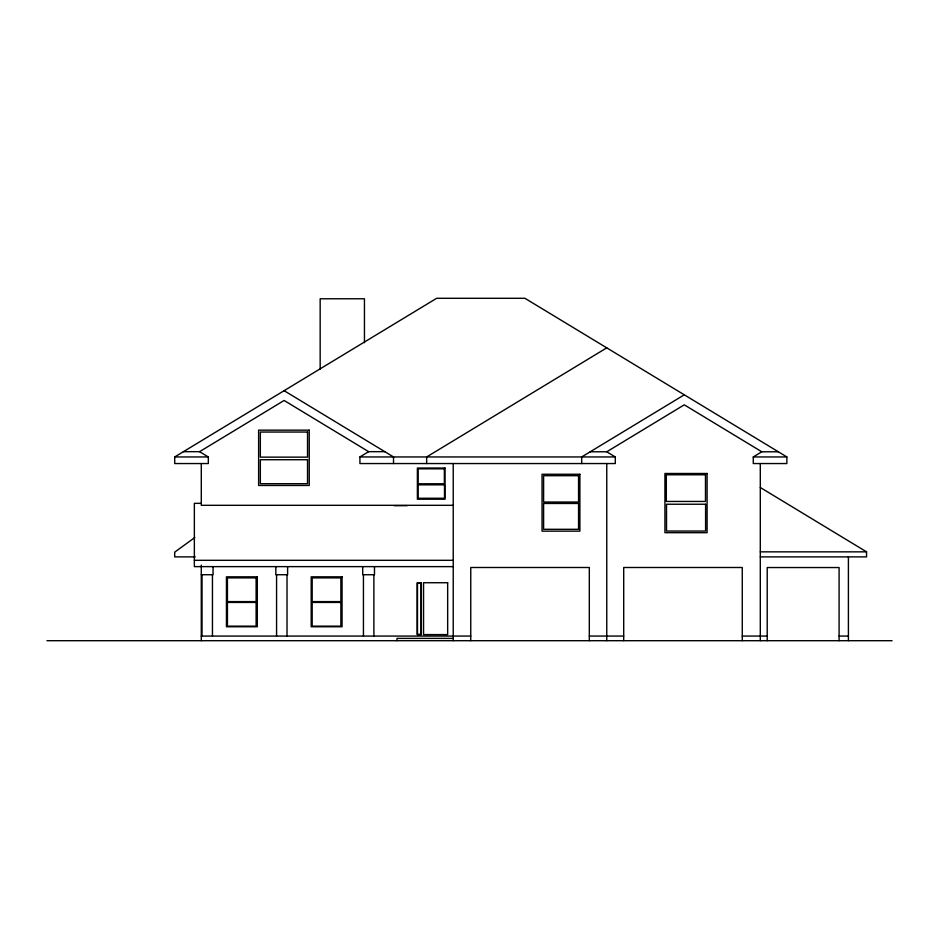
<?xml version="1.0" encoding="UTF-8"?>
<svg xmlns="http://www.w3.org/2000/svg" width="939" height="939" viewBox="0 0 939 939"><rect width="100%" height="100%" fill="white"/><g stroke="black" fill="none" stroke-linecap="round" stroke-linejoin="round"><path stroke-width="1.41" d="M194.807 537.542L174.713 552.132L174.713 556.886L195.218 556.886M183.434 451.671L199.596 451.671L208.317 456.953L208.317 463.549L174.713 463.549L174.713 456.953L436.635 298.297L524.936 298.297L786.87 456.953L786.87 463.549L753.266 463.549L753.266 456.953L761.799 451.788L778.337 451.788M199.596 451.671L284.118 400.472L368.64 451.671L384.802 451.671M590.22 451.788L606.758 451.788L615.291 456.953L615.291 463.549L359.919 463.549L359.919 456.953L368.64 451.671M606.758 347.853L426.658 456.953L426.658 463.549M684.285 394.814L581.687 456.953L581.687 463.549M606.758 451.788L684.285 404.826L761.799 451.788M394.134 505.687L407.197 505.663M174.713 456.953L208.317 456.953M359.919 456.953L615.291 456.953M753.266 456.953L786.87 456.953M201.286 503.339L194.35 503.339L194.35 566.628L453.232 566.628M453.232 505.311L201.286 505.311L201.286 463.549M760.297 551.85L866.544 551.85L866.544 556.886L760.297 556.886M194.35 560.313L453.232 560.313M201.286 574.727L213.059 574.727L213.059 566.628M201.286 636.079L470.756 636.067M589.316 636.067L623.707 636.067M742.268 636.067L767.21 636.067M839.09 636.067L848.41 636.067M453.232 638.391L396.997 638.391L396.997 640.703M46.95 640.703L892.05 640.703M760.297 487.494L866.544 551.85M284.118 390.683L393.523 456.953L393.523 463.549M848.41 556.886L848.41 640.703M839.09 640.703L839.09 567.543L767.21 567.543L767.21 640.703M760.297 463.549L760.297 640.703M742.268 640.703L742.268 567.496L623.707 567.496L623.707 640.703M606.758 463.549L606.758 640.703M589.316 640.703L589.316 567.496L470.756 567.496L470.756 640.703M453.232 463.549L453.232 640.703M374.485 566.628L374.485 574.727L362.7 574.727L362.7 566.628M373.886 574.727L373.886 636.079M364.449 342.723L364.449 298.778L320.164 298.778L320.164 369.086M363.44 574.727L363.44 636.079M287.616 566.628L287.616 574.727L275.831 574.727L275.831 566.628M287.017 574.727L287.017 636.079M276.571 574.727L276.571 636.079M212.46 574.727L212.46 636.079M202.026 574.727L202.026 636.079M201.286 565.114L201.286 640.703M309.236 430.156L258.624 430.156L258.624 485.463L309.236 485.463L309.236 430.156M307.534 432.046L260.338 432.046L260.338 457.14L307.534 457.14L307.534 432.046M307.534 459.723L260.338 459.723L260.338 483.714L307.534 483.714L307.534 459.723M445.016 468.033L417.386 468.033L417.386 499.219L445.016 499.219L445.016 468.033M444.358 468.831L418.101 468.831L418.101 483.773L444.358 483.773L444.358 468.831M707.09 473.491L664.929 473.491L664.929 532.683L707.09 532.683L707.09 473.491M579.879 474.254L542.049 474.254L542.049 531.145L579.879 531.145L579.879 474.254M705.482 474.782L666.314 474.782L666.314 501.449L705.482 501.449L705.482 474.782M578.565 475.697L543.599 475.697L543.599 502.036L578.565 502.036L578.565 475.697M444.499 484.829L418.101 484.829L418.101 498.257L444.499 498.257L444.499 484.829M578.565 503.468L543.599 503.468L543.599 529.303L578.565 529.303L578.565 503.468M705.588 504.231L666.514 504.231L666.514 531.04L705.588 531.04L705.588 504.231M257.309 576.828L226.44 576.828L226.44 626.759L257.309 626.759L257.309 576.828M342.054 576.828L311.196 576.828L311.196 626.759L342.054 626.759L342.054 576.828M256.124 577.884L227.426 577.884L227.426 601.606L256.124 601.606L256.124 577.884M340.88 577.884L312.182 577.884L312.182 601.606L340.88 601.606L340.88 577.884M421.329 582.732L417.174 582.732L417.174 634.588L421.329 634.588L421.329 582.732M447.668 582.732L423.548 582.732L423.548 634.588L447.668 634.588L447.668 582.732M421.118 583.142L417.479 583.142L417.479 634.388L421.118 634.388L421.118 583.142M256.124 602.439L227.426 602.439L227.426 626.149L256.124 626.149L256.124 602.439M340.88 602.439L312.182 602.439L312.182 626.149L340.88 626.149L340.88 602.439"/></g></svg>
